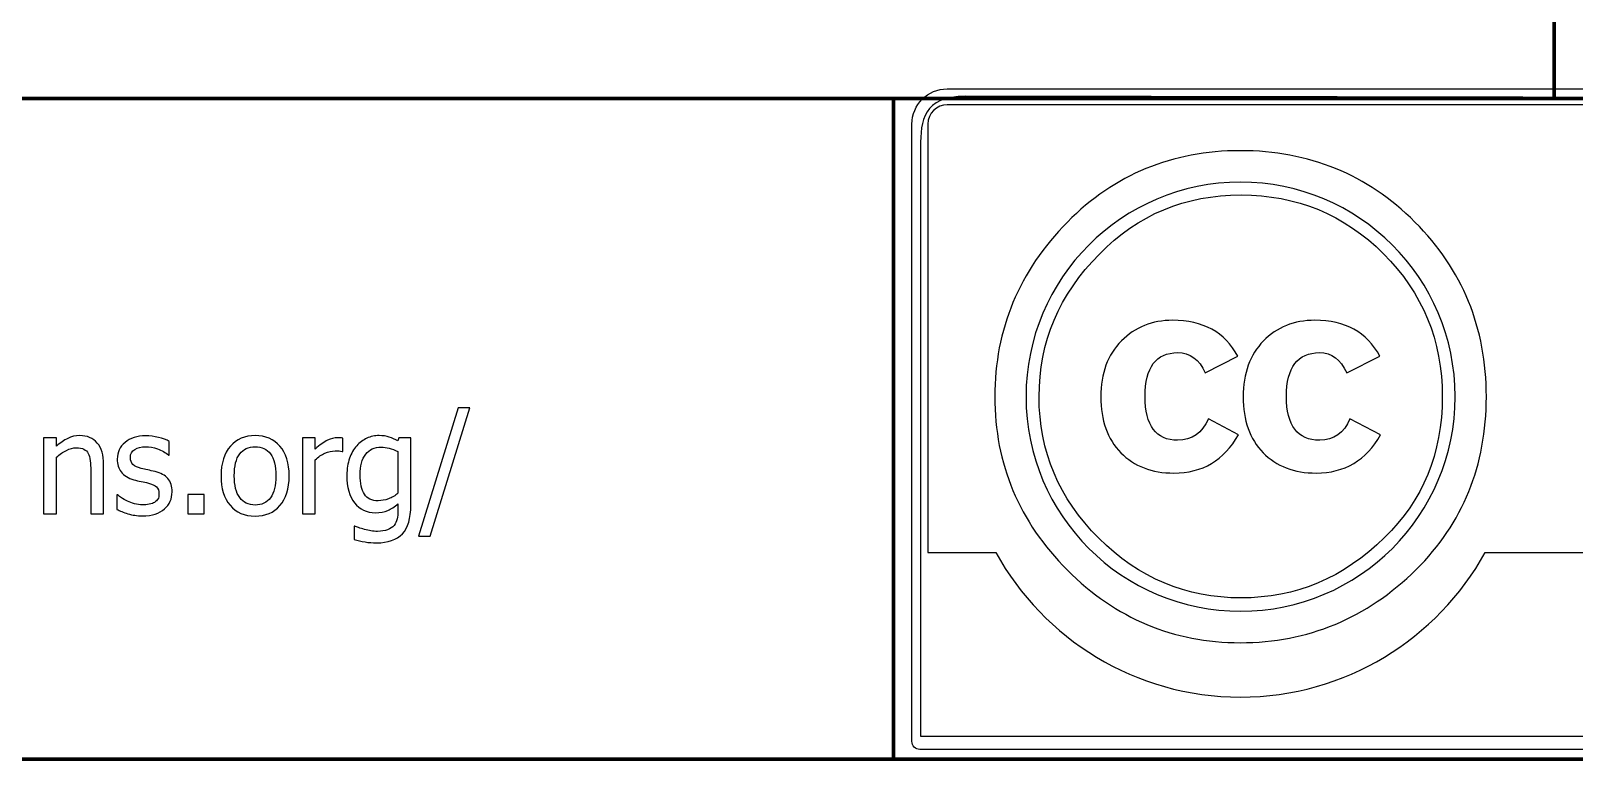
# Model space of a CAD drawing. Header units: centimetres. Extents: x -14.3 to 14.3, y -10 to 9.9.
# Drawn here: x 9.995 to 12.33, y -10 to -8.897 of the extents above; entities that cross this region are included whole.
import ezdxf

# ---------------------------------------------------------------- set-up
doc = ezdxf.new("R2010")
doc.units = ezdxf.units.CM
doc.header["$MEASUREMENT"] = 0
doc.layers.add('Layer 1', color=7, linetype='Continuous')

msp = doc.modelspace()

# ---------------------------------------------------------------- linework, layer by layer
at = {"layer": 'Layer 1', "color": 250, "lineweight": 70}
for points in [[(-14.3, -9), (-14.3, -9), (-14.3, 8.9), (-14.3, 8.9), (-14.3, 8.9), (-14.3, 9.45219), (-13.85219, 9.9), (-13.3, 9.9), (-13.3, 9.9), (-13.3, 9.9), (13.3, 9.9), (13.3, 9.9), (13.3, 9.9), (13.85219, 9.9), (14.3, 9.45219), (14.3, 8.9), (14.3, 8.9), (14.3, 8.9), (14.3, -9), (14.3, -9), (14.3, -9), (14.3, -9.55219), (13.85219, -10), (13.3, -10), (13.3, -10), (13.3, -10), (-13.3, -10), (-13.3, -10), (-13.3, -10), (-13.85219, -10), (-14.3, -9.55219), (-14.3, -9)], [(2.3, -10), (2.3, -10), (2.3, -7), (2.3, -7), (2.3, -7), (2.3, -6.44781), (2.74781, -6), (3.3, -6), (3.3, -6), (3.3, -6), (14.3, -6), (14.3, -6), (14.3, -6), (14.3, -6), (14.3, -7), (14.3, -7), (14.3, -7), (14.3, -7), (14.3, -9), (14.3, -9), (14.3, -9), (14.3, -9.55219), (13.85219, -10), (13.3, -10), (13.3, -10), (13.3, -10), (3.3, -10), (3.3, -10), (3.3, -10), (3.3, -10), (2.3, -10), (2.3, -10)]]:
    msp.add_open_spline(points, degree=3, knots=[0, 0, 0, 0, 0.125, 0.125, 0.125, 0.125, 0.25, 0.25, 0.25, 0.25, 0.375, 0.375, 0.375, 0.375, 0.5, 0.5, 0.5, 0.5, 0.625, 0.625, 0.625, 0.625, 0.75, 0.75, 0.75, 0.75, 0.875, 0.875, 0.875, 0.875, 1, 1, 1, 1], dxfattribs=at)
for points in [[(12.3, -6), (12.3, -6), (12.3, -9), (12.3, -9)], [(14.3, -9), (14.3, -9), (2.3, -9), (2.3, -9)], [(11.3, -9), (11.3, -9), (11.3, -10), (11.3, -10)]]:
    msp.add_open_spline(points, degree=3, dxfattribs=at)
at = {"layer": 'Layer 1'}
for points, knots in [([(14.25674, -8.9852), (14.25674, -8.9852), (11.38158, -8.9852), (11.38158, -8.9852), (11.38158, -8.9852), (11.35209, -8.9852), (11.32809, -9.0092), (11.32809, -9.03869), (11.32809, -9.03869), (11.32809, -9.03869), (11.32809, -9.97311), (11.32809, -9.97311), (11.32809, -9.97311), (11.32809, -9.97977), (11.3335, -9.9852), (11.34017, -9.9852), (11.34017, -9.9852), (11.34017, -9.9852), (13.47205, -9.9852), (13.47205, -9.9852), (13.47205, -9.9852), (13.68861, -9.94762), (13.88132, -9.84037), (14.02618, -9.68738), (14.02618, -9.68738), (14.02618, -9.68738), (12.19542, -9.68738), (12.19542, -9.68738), (12.19542, -9.68738), (12.12338, -9.81763), (11.98457, -9.90607), (11.82527, -9.90607), (11.82527, -9.90607), (11.6659, -9.90607), (11.52714, -9.81771), (11.45512, -9.68738), (11.45512, -9.68738), (11.45512, -9.68738), (11.35224, -9.68738), (11.35224, -9.68738), (11.35224, -9.68738), (11.35224, -9.41533), (11.35224, -9.03869), (11.35224, -9.03869), (11.35224, -9.03869), (11.35224, -9.02252), (11.36541, -9.00936), (11.38158, -9.00936), (11.38158, -9.00936), (11.38158, -9.00936), (14.25674, -9.00936), (14.25674, -9.00936), (14.25674, -9.00936), (14.27291, -9.00936), (14.28606, -9.02252), (14.28606, -9.03869), (14.28606, -9.03869), (14.28606, -9.03869), (14.28606, -9.16686), (14.28606, -9.16686), (14.28606, -9.16686), (14.29479, -9.11487), (14.29953, -9.06153), (14.29991, -9.00715), (14.29991, -9.00715), (14.29017, -8.99386), (14.27444, -8.9852), (14.25674, -8.9852)], [0, 0, 0, 0, 0.0588235, 0.0588235, 0.0588235, 0.0588235, 0.1176471, 0.1176471, 0.1176471, 0.1176471, 0.1764706, 0.1764706, 0.1764706, 0.1764706, 0.2352941, 0.2352941, 0.2352941, 0.2352941, 0.2941176, 0.2941176, 0.2941176, 0.2941176, 0.3529412, 0.3529412, 0.3529412, 0.3529412, 0.4117647, 0.4117647, 0.4117647, 0.4117647, 0.4705882, 0.4705882, 0.4705882, 0.4705882, 0.5294118, 0.5294118, 0.5294118, 0.5294118, 0.5882353, 0.5882353, 0.5882353, 0.5882353, 0.6470588, 0.6470588, 0.6470588, 0.6470588, 0.7058824, 0.7058824, 0.7058824, 0.7058824, 0.7647059, 0.7647059, 0.7647059, 0.7647059, 0.8235294, 0.8235294, 0.8235294, 0.8235294, 0.8823529, 0.8823529, 0.8823529, 0.8823529, 0.9411765, 0.9411765, 0.9411765, 0.9411765, 1, 1, 1, 1]), ([(12.08932, -9.18687), (12.16131, -9.25886), (12.1973, -9.34701), (12.1973, -9.45128), (12.1973, -9.45128), (12.1973, -9.55556), (12.16193, -9.64276), (12.09117, -9.71289), (12.09117, -9.71289), (12.01609, -9.78676), (11.92735, -9.82367), (11.82495, -9.82367), (11.82495, -9.82367), (11.72378, -9.82367), (11.63658, -9.78706), (11.56336, -9.71381), (11.56336, -9.71381), (11.49012, -9.64059), (11.4535, -9.55307), (11.4535, -9.45128), (11.4535, -9.45128), (11.4535, -9.34949), (11.49012, -9.26136), (11.56336, -9.18687), (11.56336, -9.18687), (11.63472, -9.11486), (11.72193, -9.07889), (11.82495, -9.07889), (11.82495, -9.07889), (11.92922, -9.07889), (12.01733, -9.11486), (12.08932, -9.18687)], [0, 0, 0, 0, 0.125, 0.125, 0.125, 0.125, 0.25, 0.25, 0.25, 0.25, 0.375, 0.375, 0.375, 0.375, 0.5, 0.5, 0.5, 0.5, 0.625, 0.625, 0.625, 0.625, 0.75, 0.75, 0.75, 0.75, 0.875, 0.875, 0.875, 0.875, 1, 1, 1, 1]), ([(11.61182, -9.2353), (11.55096, -9.29677), (11.52054, -9.36878), (11.52054, -9.45137), (11.52054, -9.45137), (11.52054, -9.53394), (11.55066, -9.60534), (11.61088, -9.66555), (11.61088, -9.66555), (11.67113, -9.72578), (11.74283, -9.7559), (11.82605, -9.7559), (11.82605, -9.7559), (11.90925, -9.7559), (11.98158, -9.72548), (12.04305, -9.66463), (12.04305, -9.66463), (12.10142, -9.60813), (12.13062, -9.53707), (12.13062, -9.45137), (12.13062, -9.45137), (12.13062, -9.36632), (12.10095, -9.29415), (12.04164, -9.23484), (12.04164, -9.23484), (11.98236, -9.17555), (11.91049, -9.1459), (11.82605, -9.1459), (11.82605, -9.1459), (11.7416, -9.1459), (11.67018, -9.17571), (11.61182, -9.2353)], [0, 0, 0, 0, 0.125, 0.125, 0.125, 0.125, 0.25, 0.25, 0.25, 0.25, 0.375, 0.375, 0.375, 0.375, 0.5, 0.5, 0.5, 0.5, 0.625, 0.625, 0.625, 0.625, 0.75, 0.75, 0.75, 0.75, 0.875, 0.875, 0.875, 0.875, 1, 1, 1, 1]), ([(11.77199, -9.41504), (11.76269, -9.39477), (11.74876, -9.38463), (11.7302, -9.38463), (11.7302, -9.38463), (11.69738, -9.38463), (11.68097, -9.40673), (11.68097, -9.4509), (11.68097, -9.4509), (11.68097, -9.49509), (11.69738, -9.51717), (11.7302, -9.51717), (11.7302, -9.51717), (11.75188, -9.51717), (11.76736, -9.50641), (11.77664, -9.48484), (11.77664, -9.48484), (11.77664, -9.48484), (11.82214, -9.50908), (11.82214, -9.50908), (11.82214, -9.50908), (11.80045, -9.5476), (11.76792, -9.56688), (11.72454, -9.56688), (11.72454, -9.56688), (11.69108, -9.56688), (11.66427, -9.55662), (11.64415, -9.53612), (11.64415, -9.53612), (11.62399, -9.5156), (11.61393, -9.48732), (11.61393, -9.45128), (11.61393, -9.45128), (11.61393, -9.41585), (11.62431, -9.38773), (11.64507, -9.36691), (11.64507, -9.36691), (11.66584, -9.34608), (11.69169, -9.33566), (11.72269, -9.33566), (11.72269, -9.33566), (11.76854, -9.33566), (11.80138, -9.35373), (11.82123, -9.38983), (11.82123, -9.38983), (11.82123, -9.38983), (11.77199, -9.41504), (11.77199, -9.41504)], [0, 0, 0, 0, 0.0833333, 0.0833333, 0.0833333, 0.0833333, 0.1666667, 0.1666667, 0.1666667, 0.1666667, 0.25, 0.25, 0.25, 0.25, 0.3333333, 0.3333333, 0.3333333, 0.3333333, 0.4166667, 0.4166667, 0.4166667, 0.4166667, 0.5, 0.5, 0.5, 0.5, 0.5833333, 0.5833333, 0.5833333, 0.5833333, 0.6666667, 0.6666667, 0.6666667, 0.6666667, 0.75, 0.75, 0.75, 0.75, 0.8333333, 0.8333333, 0.8333333, 0.8333333, 0.9166667, 0.9166667, 0.9166667, 0.9166667, 1, 1, 1, 1]), ([(11.98604, -9.41504), (11.97672, -9.39477), (11.96308, -9.38463), (11.94509, -9.38463), (11.94509, -9.38463), (11.91161, -9.38463), (11.89486, -9.40673), (11.89486, -9.4509), (11.89486, -9.4509), (11.89486, -9.49509), (11.91161, -9.51717), (11.94509, -9.51717), (11.94509, -9.51717), (11.9668, -9.51717), (11.98201, -9.50641), (11.99068, -9.48484), (11.99068, -9.48484), (11.99068, -9.48484), (12.0372, -9.50908), (12.0372, -9.50908), (12.0372, -9.50908), (12.01555, -9.5476), (11.98306, -9.56688), (11.93976, -9.56688), (11.93976, -9.56688), (11.90634, -9.56688), (11.8796, -9.55662), (11.85949, -9.53612), (11.85949, -9.53612), (11.8394, -9.5156), (11.82934, -9.48732), (11.82934, -9.45128), (11.82934, -9.45128), (11.82934, -9.41585), (11.83955, -9.38773), (11.85996, -9.36691), (11.85996, -9.36691), (11.88037, -9.34608), (11.90634, -9.33566), (11.93791, -9.33566), (11.93791, -9.33566), (11.98368, -9.33566), (12.01647, -9.35373), (12.03625, -9.38983), (12.03625, -9.38983), (12.03625, -9.38983), (11.98604, -9.41504), (11.98604, -9.41504)], [0, 0, 0, 0, 0.0833333, 0.0833333, 0.0833333, 0.0833333, 0.1666667, 0.1666667, 0.1666667, 0.1666667, 0.25, 0.25, 0.25, 0.25, 0.3333333, 0.3333333, 0.3333333, 0.3333333, 0.4166667, 0.4166667, 0.4166667, 0.4166667, 0.5, 0.5, 0.5, 0.5, 0.5833333, 0.5833333, 0.5833333, 0.5833333, 0.6666667, 0.6666667, 0.6666667, 0.6666667, 0.75, 0.75, 0.75, 0.75, 0.8333333, 0.8333333, 0.8333333, 0.8333333, 0.9166667, 0.9166667, 0.9166667, 0.9166667, 1, 1, 1, 1])]:
    msp.add_open_spline(points, degree=3, knots=knots, dxfattribs=at)
at = {"layer": 'Layer 1', "color": 253}
msp.add_open_spline([(11.40924, -8.99654), (11.40924, -8.99654), (14.22065, -9.00134), (14.22065, -9.00134), (14.22065, -9.00134), (14.25836, -9.00134), (14.29205, -8.99575), (14.29205, -9.07658), (14.29205, -9.07658), (14.29205, -9.07658), (14.29186, -9.12806), (14.29186, -9.12806), (14.29186, -9.12806), (14.24015, -9.53236), (13.94689, -9.8612), (13.56145, -9.96538), (13.56145, -9.96538), (13.56145, -9.96538), (11.34112, -9.96538), (11.34112, -9.96538), (11.34112, -9.96538), (11.34112, -9.96538), (11.34112, -9.07328), (11.34112, -9.07328), (11.34112, -9.07328), (11.34112, -9.03342), (11.34499, -8.99654), (11.40924, -8.99654)], degree=3, knots=[0, 0, 0, 0, 0.1428571, 0.1428571, 0.1428571, 0.1428571, 0.2857143, 0.2857143, 0.2857143, 0.2857143, 0.4285714, 0.4285714, 0.4285714, 0.4285714, 0.5714286, 0.5714286, 0.5714286, 0.5714286, 0.7142857, 0.7142857, 0.7142857, 0.7142857, 0.8571429, 0.8571429, 0.8571429, 0.8571429, 1, 1, 1, 1], dxfattribs=at)
at = {"layer": 'Layer 1', "color": 7}
msp.add_open_spline([(12.15005, -9.45128), (12.15017, -9.63055), (12.00489, -9.77595), (11.82561, -9.77608), (11.82561, -9.77608), (11.64632, -9.77618), (11.50087, -9.63094), (11.50077, -9.45167), (11.50077, -9.45167), (11.50077, -9.45153), (11.50077, -9.45141), (11.50077, -9.45128), (11.50077, -9.45128), (11.50067, -9.27199), (11.64593, -9.12658), (11.82522, -9.12648), (11.82522, -9.12648), (12.00452, -9.12637), (12.14995, -9.27162), (12.15005, -9.45088), (12.15005, -9.45088), (12.15005, -9.451), (12.15005, -9.45114), (12.15005, -9.45128)], degree=3, knots=[0, 0, 0, 0, 0.1666667, 0.1666667, 0.1666667, 0.1666667, 0.3333333, 0.3333333, 0.3333333, 0.3333333, 0.5, 0.5, 0.5, 0.5, 0.6666667, 0.6666667, 0.6666667, 0.6666667, 0.8333333, 0.8333333, 0.8333333, 0.8333333, 1, 1, 1, 1], dxfattribs=at)
at = {"layer": 'Layer 1', "color": 250}
for points, knots in [([(10.65919, -9.46801), (10.65919, -9.46801), (10.5989, -9.66232), (10.5989, -9.66232), (10.5989, -9.66232), (10.5989, -9.66232), (10.58147, -9.66232), (10.58147, -9.66232), (10.58147, -9.66232), (10.58147, -9.66232), (10.64148, -9.46801), (10.64148, -9.46801), (10.64148, -9.46801), (10.64148, -9.46801), (10.65919, -9.46801), (10.65919, -9.46801)], [0, 0, 0, 0, 0.25, 0.25, 0.25, 0.25, 0.5, 0.5, 0.5, 0.5, 0.75, 0.75, 0.75, 0.75, 1, 1, 1, 1]), ([(10.10499, -9.62884), (10.10499, -9.62884), (10.08555, -9.62884), (10.08555, -9.62884), (10.08555, -9.62884), (10.08555, -9.62884), (10.08555, -9.56312), (10.08555, -9.56312), (10.08555, -9.56312), (10.08555, -9.55779), (10.08531, -9.55285), (10.08478, -9.54826), (10.08478, -9.54826), (10.08425, -9.54368), (10.0833, -9.54001), (10.08185, -9.53726), (10.08185, -9.53726), (10.08026, -9.53436), (10.07804, -9.53221), (10.07522, -9.5308), (10.07522, -9.5308), (10.07239, -9.52939), (10.06851, -9.52868), (10.06365, -9.52868), (10.06365, -9.52868), (10.05881, -9.52868), (10.05384, -9.52999), (10.04869, -9.53257), (10.04869, -9.53257), (10.04357, -9.53514), (10.03856, -9.53849), (10.03366, -9.54266), (10.03366, -9.54266), (10.03366, -9.54266), (10.03366, -9.62884), (10.03366, -9.62884), (10.03366, -9.62884), (10.03366, -9.62884), (10.01422, -9.62884), (10.01422, -9.62884), (10.01422, -9.62884), (10.01422, -9.62884), (10.01422, -9.51341), (10.01422, -9.51341), (10.01422, -9.51341), (10.01422, -9.51341), (10.03366, -9.51341), (10.03366, -9.51341), (10.03366, -9.51341), (10.03366, -9.51341), (10.03366, -9.52622), (10.03366, -9.52622), (10.03366, -9.52622), (10.03944, -9.52106), (10.04516, -9.51708), (10.0508, -9.51433), (10.0508, -9.51433), (10.05648, -9.51157), (10.06245, -9.5102), (10.06869, -9.5102), (10.06869, -9.5102), (10.08009, -9.5102), (10.08898, -9.51394), (10.09536, -9.52142), (10.09536, -9.52142), (10.10178, -9.5289), (10.10499, -9.53973), (10.10499, -9.55391), (10.10499, -9.55391), (10.10499, -9.55391), (10.10499, -9.62884), (10.10499, -9.62884)], [0, 0, 0, 0, 0.0555556, 0.0555556, 0.0555556, 0.0555556, 0.1111111, 0.1111111, 0.1111111, 0.1111111, 0.1666667, 0.1666667, 0.1666667, 0.1666667, 0.2222222, 0.2222222, 0.2222222, 0.2222222, 0.2777778, 0.2777778, 0.2777778, 0.2777778, 0.3333333, 0.3333333, 0.3333333, 0.3333333, 0.3888889, 0.3888889, 0.3888889, 0.3888889, 0.4444444, 0.4444444, 0.4444444, 0.4444444, 0.5, 0.5, 0.5, 0.5, 0.5555556, 0.5555556, 0.5555556, 0.5555556, 0.6111111, 0.6111111, 0.6111111, 0.6111111, 0.6666667, 0.6666667, 0.6666667, 0.6666667, 0.7222222, 0.7222222, 0.7222222, 0.7222222, 0.7777778, 0.7777778, 0.7777778, 0.7777778, 0.8333333, 0.8333333, 0.8333333, 0.8333333, 0.8888889, 0.8888889, 0.8888889, 0.8888889, 0.9444444, 0.9444444, 0.9444444, 0.9444444, 1, 1, 1, 1]), ([(10.16348, -9.63163), (10.15576, -9.63163), (10.14856, -9.6306), (10.14182, -9.62852), (10.14182, -9.62852), (10.13512, -9.62644), (10.12954, -9.62425), (10.12513, -9.62189), (10.12513, -9.62189), (10.12513, -9.62189), (10.12513, -9.60009), (10.12513, -9.60009), (10.12513, -9.60009), (10.12513, -9.60009), (10.12616, -9.60009), (10.12616, -9.60009), (10.12616, -9.60009), (10.12782, -9.60139), (10.12976, -9.60284), (10.13201, -9.60443), (10.13201, -9.60443), (10.13424, -9.60601), (10.13724, -9.60767), (10.14094, -9.6094), (10.14094, -9.6094), (10.14426, -9.61092), (10.14789, -9.61226), (10.15184, -9.61342), (10.15184, -9.61342), (10.15583, -9.61459), (10.15992, -9.61519), (10.16422, -9.61519), (10.16422, -9.61519), (10.16733, -9.61519), (10.17061, -9.61483), (10.17414, -9.61409), (10.17414, -9.61409), (10.17766, -9.61339), (10.18027, -9.61247), (10.182, -9.61134), (10.182, -9.61134), (10.1844, -9.60979), (10.18613, -9.6081), (10.18722, -9.6063), (10.18722, -9.6063), (10.18828, -9.6045), (10.18881, -9.60182), (10.18881, -9.59822), (10.18881, -9.59822), (10.18881, -9.5936), (10.18754, -9.5901), (10.18504, -9.58778), (10.18504, -9.58778), (10.18253, -9.58541), (10.17809, -9.58347), (10.17167, -9.58188), (10.17167, -9.58188), (10.1692, -9.58125), (10.16595, -9.58054), (10.16197, -9.57973), (10.16197, -9.57973), (10.15794, -9.57892), (10.15427, -9.578), (10.15089, -9.57705), (10.15089, -9.57705), (10.14207, -9.57451), (10.13565, -9.57056), (10.13166, -9.56523), (10.13166, -9.56523), (10.12767, -9.55987), (10.12566, -9.55341), (10.12566, -9.54583), (10.12566, -9.54583), (10.12566, -9.53542), (10.12958, -9.52696), (10.13745, -9.52039), (10.13745, -9.52039), (10.14531, -9.51387), (10.15576, -9.51059), (10.16877, -9.51059), (10.16877, -9.51059), (10.17519, -9.51059), (10.18162, -9.51136), (10.18811, -9.51295), (10.18811, -9.51295), (10.1946, -9.51454), (10.20003, -9.51655), (10.20444, -9.51895), (10.20444, -9.51895), (10.20444, -9.51895), (10.20444, -9.53973), (10.20444, -9.53973), (10.20444, -9.53973), (10.20444, -9.53973), (10.20342, -9.53973), (10.20342, -9.53973), (10.20342, -9.53973), (10.19844, -9.53581), (10.1929, -9.53271), (10.1868, -9.53045), (10.1868, -9.53045), (10.18073, -9.52816), (10.17456, -9.52703), (10.16835, -9.52703), (10.16835, -9.52703), (10.16197, -9.52703), (10.15657, -9.52837), (10.15216, -9.53105), (10.15216, -9.53105), (10.14775, -9.53373), (10.14553, -9.53782), (10.14553, -9.54325), (10.14553, -9.54325), (10.14553, -9.54809), (10.14683, -9.55169), (10.14944, -9.55405), (10.14944, -9.55405), (10.15205, -9.55641), (10.15625, -9.55839), (10.16204, -9.55991), (10.16204, -9.55991), (10.16493, -9.56065), (10.16817, -9.56139), (10.1717, -9.56213), (10.1717, -9.56213), (10.17527, -9.56283), (10.179, -9.56368), (10.18292, -9.56463), (10.18292, -9.56463), (10.19149, -9.56679), (10.19791, -9.57035), (10.20222, -9.57529), (10.20222, -9.57529), (10.20652, -9.58026), (10.20867, -9.587), (10.20867, -9.59554), (10.20867, -9.59554), (10.20867, -9.60051), (10.20769, -9.6052), (10.20571, -9.60965), (10.20571, -9.60965), (10.20377, -9.61409), (10.20088, -9.6179), (10.1971, -9.62108), (10.1971, -9.62108), (10.19297, -9.62454), (10.18828, -9.62715), (10.1831, -9.62895), (10.1831, -9.62895), (10.17788, -9.63075), (10.17135, -9.63163), (10.16348, -9.63163)], [0, 0, 0, 0, 0.0263158, 0.0263158, 0.0263158, 0.0263158, 0.0526316, 0.0526316, 0.0526316, 0.0526316, 0.0789474, 0.0789474, 0.0789474, 0.0789474, 0.1052632, 0.1052632, 0.1052632, 0.1052632, 0.1315789, 0.1315789, 0.1315789, 0.1315789, 0.1578947, 0.1578947, 0.1578947, 0.1578947, 0.1842105, 0.1842105, 0.1842105, 0.1842105, 0.2105263, 0.2105263, 0.2105263, 0.2105263, 0.2368421, 0.2368421, 0.2368421, 0.2368421, 0.2631579, 0.2631579, 0.2631579, 0.2631579, 0.2894737, 0.2894737, 0.2894737, 0.2894737, 0.3157895, 0.3157895, 0.3157895, 0.3157895, 0.3421053, 0.3421053, 0.3421053, 0.3421053, 0.3684211, 0.3684211, 0.3684211, 0.3684211, 0.3947368, 0.3947368, 0.3947368, 0.3947368, 0.4210526, 0.4210526, 0.4210526, 0.4210526, 0.4473684, 0.4473684, 0.4473684, 0.4473684, 0.4736842, 0.4736842, 0.4736842, 0.4736842, 0.5, 0.5, 0.5, 0.5, 0.5263158, 0.5263158, 0.5263158, 0.5263158, 0.5526316, 0.5526316, 0.5526316, 0.5526316, 0.5789474, 0.5789474, 0.5789474, 0.5789474, 0.6052632, 0.6052632, 0.6052632, 0.6052632, 0.6315789, 0.6315789, 0.6315789, 0.6315789, 0.6578947, 0.6578947, 0.6578947, 0.6578947, 0.6842105, 0.6842105, 0.6842105, 0.6842105, 0.7105263, 0.7105263, 0.7105263, 0.7105263, 0.7368421, 0.7368421, 0.7368421, 0.7368421, 0.7631579, 0.7631579, 0.7631579, 0.7631579, 0.7894737, 0.7894737, 0.7894737, 0.7894737, 0.8157895, 0.8157895, 0.8157895, 0.8157895, 0.8421053, 0.8421053, 0.8421053, 0.8421053, 0.8684211, 0.8684211, 0.8684211, 0.8684211, 0.8947368, 0.8947368, 0.8947368, 0.8947368, 0.9210526, 0.9210526, 0.9210526, 0.9210526, 0.9473684, 0.9473684, 0.9473684, 0.9473684, 0.9736842, 0.9736842, 0.9736842, 0.9736842, 1, 1, 1, 1]), ([(10.38582, -9.57116), (10.38582, -9.5906), (10.38112, -9.60563), (10.37177, -9.61618), (10.37177, -9.61618), (10.36239, -9.62676), (10.3499, -9.63205), (10.33434, -9.63205), (10.33434, -9.63205), (10.31829, -9.63205), (10.30566, -9.62658), (10.29646, -9.61568), (10.29646, -9.61568), (10.28725, -9.60474), (10.28266, -9.58993), (10.28266, -9.57116), (10.28266, -9.57116), (10.28266, -9.5519), (10.28739, -9.5369), (10.29688, -9.52622), (10.29688, -9.52622), (10.30633, -9.51553), (10.31882, -9.5102), (10.33434, -9.5102), (10.33434, -9.5102), (10.3499, -9.5102), (10.36239, -9.51553), (10.37177, -9.52618), (10.37177, -9.52618), (10.38112, -9.5368), (10.38582, -9.55183), (10.38582, -9.57116)], [0, 0, 0, 0, 0.125, 0.125, 0.125, 0.125, 0.25, 0.25, 0.25, 0.25, 0.375, 0.375, 0.375, 0.375, 0.5, 0.5, 0.5, 0.5, 0.625, 0.625, 0.625, 0.625, 0.75, 0.75, 0.75, 0.75, 0.875, 0.875, 0.875, 0.875, 1, 1, 1, 1]), ([(10.36578, -9.57116), (10.36578, -9.55624), (10.36306, -9.54512), (10.35759, -9.53786), (10.35759, -9.53786), (10.35216, -9.53059), (10.3444, -9.52696), (10.33434, -9.52696), (10.33434, -9.52696), (10.32422, -9.52696), (10.31639, -9.53059), (10.31092, -9.53786), (10.31092, -9.53786), (10.30545, -9.54512), (10.3027, -9.55624), (10.3027, -9.57116), (10.3027, -9.57116), (10.3027, -9.58562), (10.30545, -9.5966), (10.31092, -9.60407), (10.31092, -9.60407), (10.31639, -9.61155), (10.32422, -9.61529), (10.33434, -9.61529), (10.33434, -9.61529), (10.34433, -9.61529), (10.35209, -9.61162), (10.35756, -9.60429), (10.35756, -9.60429), (10.36303, -9.59695), (10.36578, -9.58591), (10.36578, -9.57116)], [0, 0, 0, 0, 0.125, 0.125, 0.125, 0.125, 0.25, 0.25, 0.25, 0.25, 0.375, 0.375, 0.375, 0.375, 0.5, 0.5, 0.5, 0.5, 0.625, 0.625, 0.625, 0.625, 0.75, 0.75, 0.75, 0.75, 0.875, 0.875, 0.875, 0.875, 1, 1, 1, 1]), ([(10.46696, -9.53426), (10.46696, -9.53426), (10.46594, -9.53426), (10.46594, -9.53426), (10.46594, -9.53426), (10.46449, -9.53384), (10.46294, -9.53359), (10.46131, -9.53348), (10.46131, -9.53348), (10.45969, -9.53338), (10.45775, -9.53334), (10.45549, -9.53334), (10.45549, -9.53334), (10.45024, -9.53334), (10.44505, -9.53447), (10.43986, -9.53676), (10.43986, -9.53676), (10.43471, -9.53902), (10.42981, -9.54241), (10.42519, -9.54689), (10.42519, -9.54689), (10.42519, -9.54689), (10.42519, -9.62884), (10.42519, -9.62884), (10.42519, -9.62884), (10.42519, -9.62884), (10.40575, -9.62884), (10.40575, -9.62884), (10.40575, -9.62884), (10.40575, -9.62884), (10.40575, -9.51341), (10.40575, -9.51341), (10.40575, -9.51341), (10.40575, -9.51341), (10.42519, -9.51341), (10.42519, -9.51341), (10.42519, -9.51341), (10.42519, -9.51341), (10.42519, -9.53055), (10.42519, -9.53055), (10.42519, -9.53055), (10.43228, -9.52431), (10.43849, -9.51987), (10.44375, -9.51729), (10.44375, -9.51729), (10.44904, -9.51471), (10.45415, -9.51341), (10.45909, -9.51341), (10.45909, -9.51341), (10.4611, -9.51341), (10.46258, -9.51344), (10.46361, -9.51355), (10.46361, -9.51355), (10.4646, -9.51366), (10.46572, -9.51383), (10.46696, -9.51404), (10.46696, -9.51404), (10.46696, -9.51404), (10.46696, -9.53426), (10.46696, -9.53426)], [0, 0, 0, 0, 0.0666667, 0.0666667, 0.0666667, 0.0666667, 0.1333333, 0.1333333, 0.1333333, 0.1333333, 0.2, 0.2, 0.2, 0.2, 0.2666667, 0.2666667, 0.2666667, 0.2666667, 0.3333333, 0.3333333, 0.3333333, 0.3333333, 0.4, 0.4, 0.4, 0.4, 0.4666667, 0.4666667, 0.4666667, 0.4666667, 0.5333333, 0.5333333, 0.5333333, 0.5333333, 0.6, 0.6, 0.6, 0.6, 0.6666667, 0.6666667, 0.6666667, 0.6666667, 0.7333333, 0.7333333, 0.7333333, 0.7333333, 0.8, 0.8, 0.8, 0.8, 0.8666667, 0.8666667, 0.8666667, 0.8666667, 0.9333333, 0.9333333, 0.9333333, 0.9333333, 1, 1, 1, 1]), ([(10.48513, -9.64733), (10.48643, -9.64789), (10.48837, -9.64863), (10.49091, -9.64955), (10.49091, -9.64955), (10.49349, -9.65047), (10.49638, -9.65135), (10.49959, -9.65219), (10.49959, -9.65219), (10.50319, -9.65308), (10.50651, -9.65382), (10.50954, -9.65438), (10.50954, -9.65438), (10.51257, -9.65491), (10.51586, -9.65519), (10.51945, -9.65519), (10.51945, -9.65519), (10.52545, -9.65519), (10.53053, -9.65442), (10.53469, -9.65283), (10.53469, -9.65283), (10.53886, -9.65124), (10.54214, -9.64902), (10.54447, -9.6462), (10.54447, -9.6462), (10.54669, -9.64337), (10.54824, -9.64009), (10.54912, -9.63639), (10.54912, -9.63639), (10.55001, -9.63265), (10.55046, -9.62842), (10.55046, -9.62365), (10.55046, -9.62365), (10.55046, -9.62365), (10.55046, -9.61353), (10.55046, -9.61353), (10.55046, -9.61353), (10.54524, -9.61808), (10.54009, -9.62143), (10.53508, -9.62362), (10.53508, -9.62362), (10.53004, -9.62577), (10.52372, -9.62686), (10.51617, -9.62686), (10.51617, -9.62686), (10.50301, -9.62686), (10.49254, -9.62196), (10.48474, -9.61219), (10.48474, -9.61219), (10.47694, -9.60242), (10.47306, -9.58834), (10.47306, -9.57003), (10.47306, -9.57003), (10.47306, -9.56047), (10.4744, -9.55197), (10.47708, -9.54456), (10.47708, -9.54456), (10.47977, -9.53715), (10.4834, -9.53087), (10.48795, -9.52569), (10.48795, -9.52569), (10.49229, -9.52075), (10.49741, -9.5169), (10.50333, -9.51422), (10.50333, -9.51422), (10.50926, -9.51154), (10.5154, -9.5102), (10.52175, -9.5102), (10.52175, -9.5102), (10.52774, -9.5102), (10.53293, -9.5109), (10.5373, -9.51232), (10.5373, -9.51232), (10.54168, -9.51373), (10.54605, -9.51574), (10.55046, -9.51835), (10.55046, -9.51835), (10.55046, -9.51835), (10.55159, -9.51341), (10.55159, -9.51341), (10.55159, -9.51341), (10.55159, -9.51341), (10.5699, -9.51341), (10.5699, -9.51341), (10.5699, -9.51341), (10.5699, -9.51341), (10.5699, -9.61572), (10.5699, -9.61572), (10.5699, -9.61572), (10.5699, -9.6353), (10.56563, -9.64965), (10.5571, -9.65879), (10.5571, -9.65879), (10.54852, -9.66796), (10.53547, -9.67255), (10.5179, -9.67255), (10.5179, -9.67255), (10.51226, -9.67255), (10.50647, -9.67209), (10.50058, -9.67121), (10.50058, -9.67121), (10.49469, -9.67033), (10.48922, -9.66909), (10.48411, -9.66758), (10.48411, -9.66758), (10.48411, -9.66758), (10.48411, -9.64733), (10.48411, -9.64733), (10.48411, -9.64733), (10.48411, -9.64733), (10.48513, -9.64733), (10.48513, -9.64733)], [0, 0, 0, 0, 0.0357143, 0.0357143, 0.0357143, 0.0357143, 0.0714286, 0.0714286, 0.0714286, 0.0714286, 0.1071429, 0.1071429, 0.1071429, 0.1071429, 0.1428571, 0.1428571, 0.1428571, 0.1428571, 0.1785714, 0.1785714, 0.1785714, 0.1785714, 0.2142857, 0.2142857, 0.2142857, 0.2142857, 0.25, 0.25, 0.25, 0.25, 0.2857143, 0.2857143, 0.2857143, 0.2857143, 0.3214286, 0.3214286, 0.3214286, 0.3214286, 0.3571429, 0.3571429, 0.3571429, 0.3571429, 0.3928571, 0.3928571, 0.3928571, 0.3928571, 0.4285714, 0.4285714, 0.4285714, 0.4285714, 0.4642857, 0.4642857, 0.4642857, 0.4642857, 0.5, 0.5, 0.5, 0.5, 0.5357143, 0.5357143, 0.5357143, 0.5357143, 0.5714286, 0.5714286, 0.5714286, 0.5714286, 0.6071429, 0.6071429, 0.6071429, 0.6071429, 0.6428571, 0.6428571, 0.6428571, 0.6428571, 0.6785714, 0.6785714, 0.6785714, 0.6785714, 0.7142857, 0.7142857, 0.7142857, 0.7142857, 0.75, 0.75, 0.75, 0.75, 0.7857143, 0.7857143, 0.7857143, 0.7857143, 0.8214286, 0.8214286, 0.8214286, 0.8214286, 0.8571429, 0.8571429, 0.8571429, 0.8571429, 0.8928571, 0.8928571, 0.8928571, 0.8928571, 0.9285714, 0.9285714, 0.9285714, 0.9285714, 0.9642857, 0.9642857, 0.9642857, 0.9642857, 1, 1, 1, 1]), ([(10.55046, -9.59751), (10.55046, -9.59751), (10.55046, -9.53419), (10.55046, -9.53419), (10.55046, -9.53419), (10.54563, -9.53182), (10.54119, -9.53017), (10.53709, -9.52918), (10.53709, -9.52918), (10.53297, -9.52816), (10.52891, -9.52766), (10.52482, -9.52766), (10.52482, -9.52766), (10.51497, -9.52766), (10.50721, -9.5313), (10.50157, -9.53853), (10.50157, -9.53853), (10.49592, -9.54576), (10.4931, -9.5561), (10.4931, -9.56961), (10.4931, -9.56961), (10.4931, -9.58241), (10.49525, -9.59219), (10.49956, -9.59885), (10.49956, -9.59885), (10.50386, -9.60552), (10.51085, -9.60887), (10.52048, -9.60887), (10.52048, -9.60887), (10.52552, -9.60887), (10.53071, -9.60788), (10.53603, -9.60587), (10.53603, -9.60587), (10.5414, -9.6039), (10.5462, -9.60108), (10.55046, -9.59751)], [0, 0, 0, 0, 0.1111111, 0.1111111, 0.1111111, 0.1111111, 0.2222222, 0.2222222, 0.2222222, 0.2222222, 0.3333333, 0.3333333, 0.3333333, 0.3333333, 0.4444444, 0.4444444, 0.4444444, 0.4444444, 0.5555556, 0.5555556, 0.5555556, 0.5555556, 0.6666667, 0.6666667, 0.6666667, 0.6666667, 0.7777778, 0.7777778, 0.7777778, 0.7777778, 0.8888889, 0.8888889, 0.8888889, 0.8888889, 1, 1, 1, 1]), ([(10.25704, -9.62884), (10.25704, -9.62884), (10.23235, -9.62884), (10.23235, -9.62884), (10.23235, -9.62884), (10.23235, -9.62884), (10.23235, -9.59938), (10.23235, -9.59938), (10.23235, -9.59938), (10.23235, -9.59938), (10.25704, -9.59938), (10.25704, -9.59938), (10.25704, -9.59938), (10.25704, -9.59938), (10.25704, -9.62884), (10.25704, -9.62884)], [0, 0, 0, 0, 0.25, 0.25, 0.25, 0.25, 0.5, 0.5, 0.5, 0.5, 0.75, 0.75, 0.75, 0.75, 1, 1, 1, 1])]:
    msp.add_open_spline(points, degree=3, knots=knots, dxfattribs=at)

doc.saveas('drawing.dxf')
